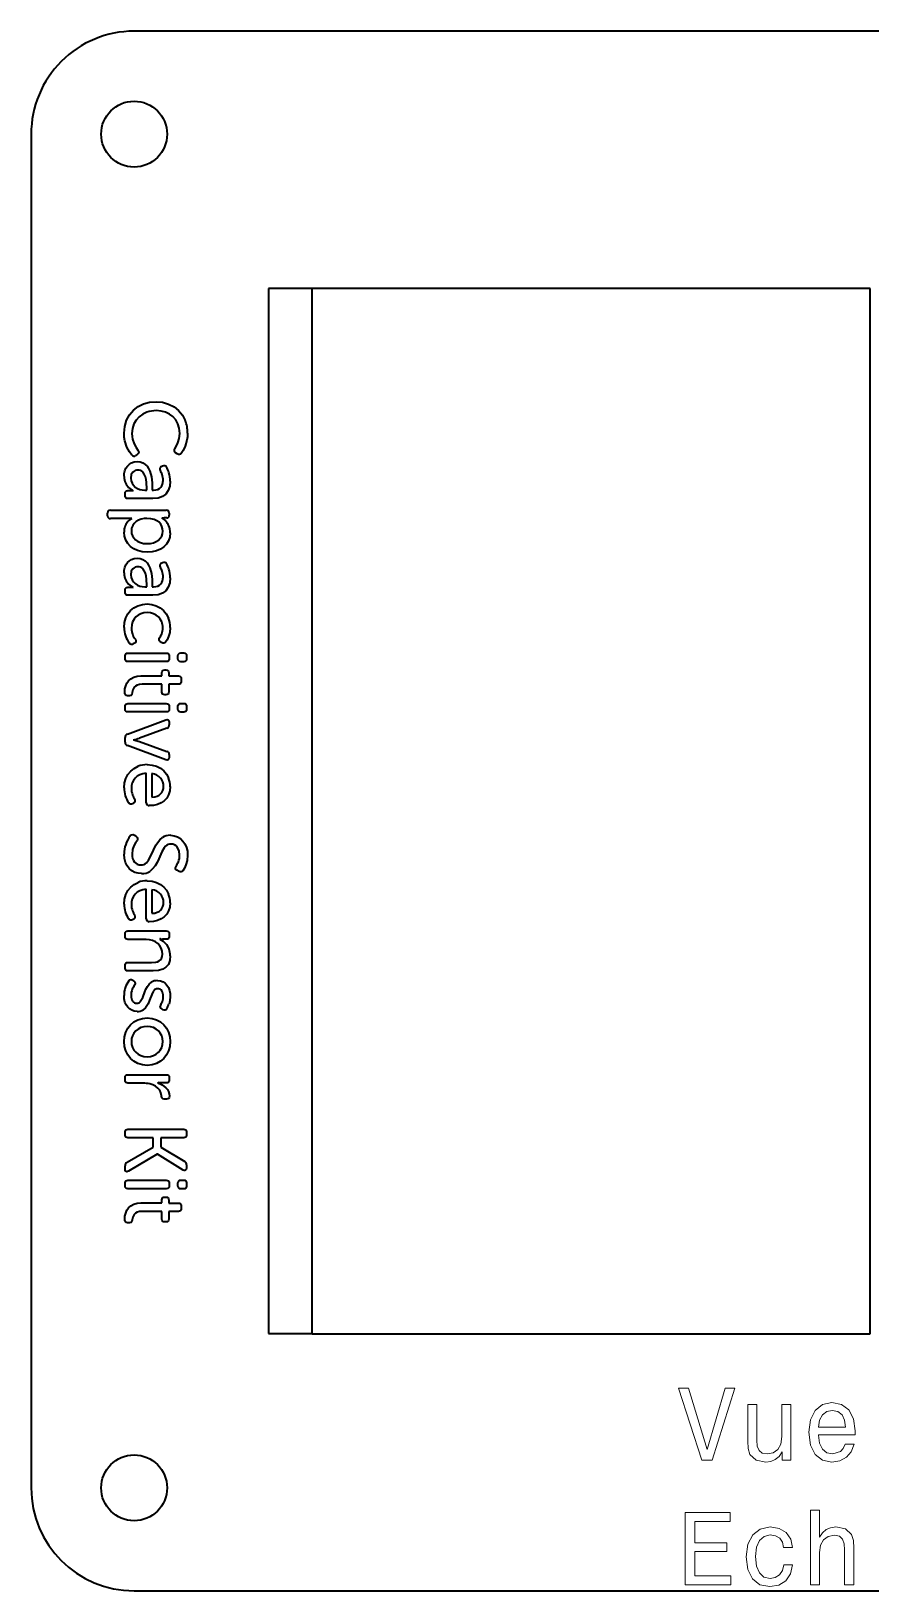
# Model space of a CAD drawing. Extents: x 321 to 837, y 218 to 648.
# Drawn here: x 640.2 to 681, y 289.1 to 364.8 of the extents above; entities that cross this region are included whole.
import ezdxf

# ---------------------------------------------------------------- set-up
doc = ezdxf.new("R2010")
doc.units = 0

msp = doc.modelspace()

# ---------------------------------------------------------------- linework, layer by layer
at = {"color": 7, "lineweight": 35}
for p, q in [((701.549, 364.841), (645.169, 364.841)), ((640.169, 359.841), (640.169, 294.081)), ((640.169, 359.841), (640.169, 294.081)), ((651.698, 352.337), (651.698, 301.572)), ((653.819, 301.572), (653.819, 352.337)), ((653.819, 301.572), (653.819, 352.335)), ((680.935, 352.335), (653.819, 352.335)), ((680.935, 301.571), (680.935, 352.335)), ((653.819, 301.571), (680.935, 301.571)), ((645.169, 289.081), (701.549, 289.081))]:
    msp.add_line(p, q, dxfattribs=at)
at = {"color": 7, "lineweight": 35, "ltscale": 0.004468}
msp.add_line((645.347, 364.841), (645.169, 364.841), dxfattribs=at)
at = {"color": 7, "lineweight": 35, "ltscale": 0.053038}
for p, q in [((653.819, 352.337), (651.698, 352.337)), ((651.698, 301.572), (653.819, 301.572))]:
    msp.add_line(p, q, dxfattribs=at)
at = {"color": 7, "lineweight": 35, "ltscale": 3.28064e-05}
msp.add_line((653.819, 352.335), (653.819, 352.337), dxfattribs=at)
at = {"color": 7, "lineweight": 35, "ltscale": 0.002639}
msp.add_line((645.341, 344.293), (645.256, 344.229), dxfattribs=at)
at = {"color": 7, "lineweight": 35, "ltscale": 0.002528}
msp.add_line((647.267, 344.305), (647.182, 344.361), dxfattribs=at)
at = {"color": 7, "lineweight": 35, "ltscale": 0.001705}
for p, q in [((646.492, 343.688), (646.551, 343.721)), ((646.492, 338.993), (646.551, 339.026))]:
    msp.add_line(p, q, dxfattribs=at)
at = {"color": 7, "lineweight": 35, "ltscale": 0.003169}
for p, q in [((644.871, 342.523), (644.998, 342.523)), ((644.871, 337.828), (644.998, 337.828))]:
    msp.add_line(p, q, dxfattribs=at)
at = {"color": 7, "lineweight": 35, "ltscale": 0.003295}
for p, q in [((644.998, 342.523), (645.129, 342.511)), ((644.998, 337.828), (645.129, 337.816))]:
    msp.add_line(p, q, dxfattribs=at)
at = {"color": 7, "lineweight": 35, "ltscale": 0.000205994}
for p, q in [((645.129, 342.511), (645.129, 342.519)), ((645.129, 337.816), (645.129, 337.824))]:
    msp.add_line(p, q, dxfattribs=at)
at = {"color": 7, "lineweight": 35, "ltscale": 0.002325}
for p, q in [((645.688, 342.545), (645.781, 342.545)), ((645.688, 337.85), (645.781, 337.85))]:
    msp.add_line(p, q, dxfattribs=at)
at = {"color": 7, "lineweight": 35, "ltscale": 0.002747}
for p, q in [((645.781, 342.545), (645.781, 342.655)), ((645.781, 337.85), (645.781, 337.96))]:
    msp.add_line(p, q, dxfattribs=at)
at = {"color": 7, "lineweight": 35, "ltscale": 0.002757}
for p, q in [((646.052, 342.659), (646.052, 342.549)), ((646.052, 337.964), (646.052, 337.854))]:
    msp.add_line(p, q, dxfattribs=at)
at = {"color": 7, "lineweight": 35, "ltscale": 0.001378}
for p, q in [((646.052, 342.549), (646.107, 342.549)), ((646.052, 337.854), (646.107, 337.854)), ((646.657, 333.811), (646.712, 333.811)), ((646.712, 332.604), (646.657, 332.604)), ((646.657, 308.204), (646.712, 308.204)), ((646.712, 306.997), (646.657, 306.997))]:
    msp.add_line(p, q, dxfattribs=at)
at = {"color": 7, "lineweight": 35, "ltscale": 0.002644}
for p, q in [((644.731, 342.278), (644.731, 342.384)), ((644.731, 337.583), (644.731, 337.689))]:
    msp.add_line(p, q, dxfattribs=at)
at = {"color": 7, "lineweight": 35, "ltscale": 0.030368}
for p, q in [((646.086, 342.138), (644.871, 342.138)), ((646.086, 337.443), (644.871, 337.443))]:
    msp.add_line(p, q, dxfattribs=at)
at = {"color": 7, "lineweight": 35, "ltscale": 0.003281}
for p, q in [((643.884, 341.3), (643.884, 341.431)), ((644.731, 334.361), (644.731, 334.493)), ((646.873, 334.493), (646.873, 334.361)), ((644.731, 331.91), (644.731, 332.042)), ((646.873, 332.042), (646.873, 331.91)), ((644.731, 319.333), (644.731, 319.465)), ((644.731, 313.881), (644.731, 314.012)), ((644.731, 308.754), (644.731, 308.885)), ((646.873, 308.885), (646.873, 308.754))]:
    msp.add_line(p, q, dxfattribs=at)
at = {"color": 7, "lineweight": 35, "ltscale": 0.067731}
msp.add_line((644.024, 341.571), (646.733, 341.571), dxfattribs=at)
at = {"color": 7, "lineweight": 35, "ltscale": 0.021274}
msp.add_line((644.875, 341.165), (644.024, 341.165), dxfattribs=at)
at = {"color": 7, "lineweight": 35, "ltscale": 0.000215149}
for p, q in [((645.061, 341.169), (645.061, 341.177)), ((646.42, 320.747), (646.42, 320.739)), ((646.327, 313.767), (646.327, 313.758)), ((646.302, 310.295), (646.293, 310.295))]:
    msp.add_line(p, q, dxfattribs=at)
at = {"color": 7, "lineweight": 35, "ltscale": 0.000206757}
msp.add_line((646.513, 341.202), (646.513, 341.194), dxfattribs=at)
at = {"color": 7, "lineweight": 35, "ltscale": 0.003178}
msp.add_line((646.755, 341.194), (646.628, 341.194), dxfattribs=at)
at = {"color": 7, "lineweight": 35, "ltscale": 0.002438}
msp.add_line((646.873, 341.431), (646.873, 341.334), dxfattribs=at)
at = {"color": 7, "lineweight": 35, "ltscale": 0.001796}
msp.add_line((645.192, 335.11), (645.129, 335.077), dxfattribs=at)
at = {"color": 7, "lineweight": 35, "ltscale": 0.001913}
msp.add_line((646.505, 335.145), (646.441, 335.187), dxfattribs=at)
at = {"color": 7, "lineweight": 35, "ltscale": 0.046559}
for p, q in [((644.871, 334.633), (646.733, 334.633)), ((646.733, 334.222), (644.871, 334.222)), ((644.871, 332.181), (646.733, 332.181)), ((646.733, 331.771), (644.871, 331.771)), ((644.871, 321.133), (646.733, 321.133)), ((644.871, 314.152), (646.733, 314.152)), ((644.871, 309.025), (646.733, 309.025)), ((646.733, 308.615), (644.871, 308.615))]:
    msp.add_line(p, q, dxfattribs=at)
at = {"color": 7, "lineweight": 35, "ltscale": 0.0036}
for p, q in [((647.301, 334.353), (647.301, 334.497)), ((647.72, 334.497), (647.72, 334.353)), ((647.301, 331.902), (647.301, 332.046)), ((647.72, 332.046), (647.72, 331.902)), ((646.873, 331.284), (646.873, 331.14)), ((647.301, 308.746), (647.301, 308.89)), ((647.72, 308.89), (647.72, 308.746))]:
    msp.add_line(p, q, dxfattribs=at)
at = {"color": 7, "lineweight": 35, "ltscale": 0.003496}
for p, q in [((647.44, 334.637), (647.58, 334.637)), ((647.58, 334.213), (647.44, 334.213)), ((647.44, 332.186), (647.58, 332.186)), ((647.58, 331.762), (647.44, 331.762)), ((647.44, 309.029), (647.58, 309.029)), ((647.58, 308.606), (647.44, 308.606))]:
    msp.add_line(p, q, dxfattribs=at)
at = {"color": 7, "lineweight": 35, "ltscale": 0.025407}
for p, q in [((645.501, 333.527), (646.518, 333.527)), ((645.501, 307.92), (646.518, 307.92))]:
    msp.add_line(p, q, dxfattribs=at)
at = {"color": 7, "lineweight": 35, "ltscale": 0.003704}
msp.add_line((646.518, 333.527), (646.518, 333.676), dxfattribs=at)
at = {"color": 7, "lineweight": 35, "ltscale": 0.003815}
for p, q in [((646.852, 333.671), (646.852, 333.519)), ((646.852, 308.064), (646.852, 307.912))]:
    msp.add_line(p, q, dxfattribs=at)
at = {"color": 7, "lineweight": 35, "ltscale": 0.011748}
for p, q in [((646.852, 333.519), (647.322, 333.519)), ((647.322, 333.117), (646.852, 333.117)), ((646.852, 307.912), (647.322, 307.912)), ((647.322, 307.51), (646.852, 307.51))]:
    msp.add_line(p, q, dxfattribs=at)
at = {"color": 7, "lineweight": 35, "ltscale": 0.003075}
for p, q in [((647.462, 333.379), (647.462, 333.256)), ((647.462, 307.772), (647.462, 307.649))]:
    msp.add_line(p, q, dxfattribs=at)
at = {"color": 7, "lineweight": 35, "ltscale": 0.023814}
for p, q in [((646.518, 333.117), (645.565, 333.117)), ((646.518, 307.51), (645.565, 307.51))]:
    msp.add_line(p, q, dxfattribs=at)
at = {"color": 7, "lineweight": 35, "ltscale": 0.009422}
for p, q in [((646.518, 332.74), (646.518, 333.117)), ((646.518, 307.133), (646.518, 307.51))]:
    msp.add_line(p, q, dxfattribs=at)
at = {"color": 7, "lineweight": 35, "ltscale": 0.00931}
for p, q in [((646.852, 333.117), (646.852, 332.744)), ((646.852, 307.51), (646.852, 307.137))]:
    msp.add_line(p, q, dxfattribs=at)
at = {"color": 7, "lineweight": 35, "ltscale": 0.002223}
for p, q in [((644.943, 332.562), (644.854, 332.562)), ((644.943, 306.955), (644.854, 306.955))]:
    msp.add_line(p, q, dxfattribs=at)
at = {"color": 7, "lineweight": 35, "ltscale": 0.049976}
msp.add_line((644.841, 330.691), (646.712, 331.394), dxfattribs=at)
at = {"color": 7, "lineweight": 35, "ltscale": 0.005926}
msp.add_line((644.731, 330.298), (644.731, 330.535), dxfattribs=at)
at = {"color": 7, "lineweight": 35, "ltscale": 0.000215912}
msp.add_line((645.133, 330.425), (645.133, 330.416), dxfattribs=at)
at = {"color": 7, "lineweight": 35, "ltscale": 0.007547}
msp.add_line((645.133, 330.416), (645.425, 330.34), dxfattribs=at)
at = {"color": 7, "lineweight": 35, "ltscale": 0.035457}
for p, q in [((646.759, 330.984), (645.425, 330.501)), ((645.425, 330.34), (646.759, 329.857))]:
    msp.add_line(p, q, dxfattribs=at)
at = {"color": 7, "lineweight": 35, "ltscale": 0.0499}
msp.add_line((646.712, 329.447), (644.841, 330.141), dxfattribs=at)
at = {"color": 7, "lineweight": 35, "ltscale": 0.003591}
msp.add_line((646.873, 329.701), (646.873, 329.557), dxfattribs=at)
at = {"color": 7, "lineweight": 35, "ltscale": 0.035777}
for p, q in [((645.76, 327.364), (645.76, 328.795)), ((645.76, 321.725), (645.76, 323.156))]:
    msp.add_line(p, q, dxfattribs=at)
at = {"color": 7, "lineweight": 35, "ltscale": 0.02868}
for p, q in [((646.031, 328.778), (646.031, 327.63)), ((646.031, 323.139), (646.031, 321.992))]:
    msp.add_line(p, q, dxfattribs=at)
at = {"color": 7, "lineweight": 35, "ltscale": 0.001847}
for p, q in [((645.159, 327.351), (645.095, 327.313)), ((645.159, 321.712), (645.095, 321.674))]:
    msp.add_line(p, q, dxfattribs=at)
at = {"color": 7, "lineweight": 35, "ltscale": 0.003109}
msp.add_line((645.184, 325.78), (645.286, 325.709), dxfattribs=at)
at = {"color": 7, "lineweight": 35, "ltscale": 0.003031}
msp.add_line((647.351, 324.02), (647.246, 324.079), dxfattribs=at)
at = {"color": 7, "lineweight": 35, "ltscale": 0.003282}
msp.add_line((644.731, 320.862), (644.731, 320.993), dxfattribs=at)
at = {"color": 7, "lineweight": 35, "ltscale": 0.022116}
msp.add_line((645.756, 320.722), (644.871, 320.722), dxfattribs=at)
at = {"color": 7, "lineweight": 35, "ltscale": 0.004762}
msp.add_line((646.733, 320.735), (646.543, 320.735), dxfattribs=at)
at = {"color": 7, "lineweight": 35, "ltscale": 0.002963}
for p, q in [((646.873, 320.993), (646.873, 320.874)), ((646.873, 314.012), (646.873, 313.893)), ((646.75, 312.966), (646.632, 312.966))]:
    msp.add_line(p, q, dxfattribs=at)
at = {"color": 7, "lineweight": 35, "ltscale": 0.028464}
msp.add_line((644.871, 319.604), (646.01, 319.604), dxfattribs=at)
at = {"color": 7, "lineweight": 35, "ltscale": 0.030789}
for p, q in [((646.103, 319.194), (644.871, 319.194)), ((646.103, 311.087), (644.871, 311.087))]:
    msp.add_line(p, q, dxfattribs=at)
at = {"color": 7, "lineweight": 35, "ltscale": 0.00182}
msp.add_line((645.104, 318.745), (645.163, 318.702), dxfattribs=at)
at = {"color": 7, "lineweight": 35, "ltscale": 0.00185}
msp.add_line((646.572, 317.31), (646.509, 317.348), dxfattribs=at)
at = {"color": 7, "lineweight": 35, "ltscale": 0.01862}
msp.add_line((645.616, 313.741), (644.871, 313.741), dxfattribs=at)
at = {"color": 7, "lineweight": 35, "ltscale": 0.006133}
msp.add_line((646.733, 313.754), (646.488, 313.754), dxfattribs=at)
at = {"color": 7, "lineweight": 35, "ltscale": 0.067729}
msp.add_line((644.871, 311.502), (647.58, 311.502), dxfattribs=at)
at = {"color": 7, "lineweight": 35, "ltscale": 0.003394}
for p, q in [((644.731, 311.227), (644.731, 311.362)), ((647.72, 311.362), (647.72, 311.227))]:
    msp.add_line(p, q, dxfattribs=at)
at = {"color": 7, "lineweight": 35, "ltscale": 0.036841}
msp.add_line((644.829, 309.898), (646.103, 310.638), dxfattribs=at)
at = {"color": 7, "lineweight": 35, "ltscale": 0.011222}
for p, q in [((646.103, 310.638), (646.103, 311.087)), ((646.463, 311.087), (646.463, 310.638))]:
    msp.add_line(p, q, dxfattribs=at)
at = {"color": 7, "lineweight": 35, "ltscale": 0.027939}
msp.add_line((647.58, 311.087), (646.463, 311.087), dxfattribs=at)
at = {"color": 7, "lineweight": 35, "ltscale": 0.033937}
msp.add_line((646.463, 310.638), (647.627, 309.94), dxfattribs=at)
at = {"color": 7, "lineweight": 35, "ltscale": 0.040618}
msp.add_line((646.293, 310.295), (644.896, 309.466), dxfattribs=at)
at = {"color": 7, "lineweight": 35, "ltscale": 0.036741}
msp.add_line((647.551, 309.521), (646.302, 310.295), dxfattribs=at)
at = {"color": 7, "lineweight": 35, "ltscale": 0.00434}
msp.add_line((644.731, 309.559), (644.731, 309.732), dxfattribs=at)
at = {"color": 7, "lineweight": 35, "ltscale": 0.003919}
msp.add_line((647.72, 309.775), (647.72, 309.618), dxfattribs=at)
at = {"color": 7, "lineweight": 35, "ltscale": 0.003703}
msp.add_line((646.518, 307.92), (646.518, 308.069), dxfattribs=at)
at = {"color": 7, "lineweight": 35, "ltscale": 0.051183}
msp.add_line((651.698, 301.572), (653.745, 301.572), dxfattribs=at)
at = {"color": 7, "lineweight": 35, "ltscale": 0.001855}
msp.add_line((653.745, 301.572), (653.819, 301.572), dxfattribs=at)
at = {"color": 7, "lineweight": 35}
for points in [[(644.68, 345.313), (644.711, 345.644), (644.801, 345.942), (644.944, 346.203), (645.133, 346.424), (645.363, 346.602), (645.628, 346.733), (645.924, 346.814), (646.242, 346.841)], [(645.794, 346.333), (645.591, 346.24), (645.417, 346.113), (645.272, 345.954), (645.161, 345.764), (645.09, 345.545), (645.066, 345.3)], [(646.242, 346.841), (646.557, 346.813), (646.848, 346.729), (647.108, 346.595), (647.333, 346.416), (647.515, 346.195), (647.654, 345.935)], [(647.385, 345.304), (647.363, 345.552), (647.296, 345.77), (647.192, 345.959), (647.053, 346.117), (646.885, 346.244), (646.691, 346.335), (646.477, 346.391), (646.246, 346.409)], [(645.061, 344.25), (644.949, 344.405), (644.824, 344.634), (644.723, 344.938), (644.691, 345.118), (644.68, 345.313)], [(645.066, 345.3), (645.074, 345.157), (645.097, 345.025), (645.173, 344.794), (645.269, 344.614), (645.358, 344.488)], [(647.148, 344.555), (647.22, 344.674), (647.299, 344.841), (647.36, 345.053), (647.385, 345.304)], [(647.771, 345.321), (647.762, 345.139), (647.736, 344.972), (647.656, 344.691), (647.557, 344.477), (647.462, 344.331)], [(645.358, 344.488), (645.39, 344.432), (645.398, 344.382), (645.381, 344.335), (645.341, 344.293)], [(647.462, 344.331), (647.421, 344.293), (647.375, 344.276), (647.324, 344.28), (647.267, 344.305)], [(644.68, 343.218), (644.691, 343.355), (644.722, 343.489), (644.775, 343.611), (644.848, 343.719), (644.938, 343.809), (645.046, 343.878), (645.172, 343.922), (645.315, 343.937)], [(645.114, 343.423), (645.033, 343.299), (645.006, 343.124)], [(645.315, 343.937), (645.469, 343.921), (645.601, 343.874), (645.711, 343.8), (645.802, 343.705), (645.875, 343.592), (645.933, 343.465), (646.01, 343.188), (646.043, 342.907), (646.052, 342.659)], [(645.77, 342.917), (645.752, 343.062), (645.717, 343.201), (645.664, 343.325), (645.588, 343.43)], [(646.551, 343.721), (646.611, 343.744), (646.663, 343.744), (646.706, 343.721), (646.742, 343.675)], [(644.731, 342.384), (644.74, 342.445), (644.766, 342.488), (644.81, 342.515), (644.871, 342.523)], [(645.006, 343.124), (645.022, 342.996), (645.068, 342.881), (645.138, 342.782), (645.228, 342.699), (645.333, 342.633), (645.449, 342.585), (645.569, 342.555), (645.688, 342.545)], [(646.924, 342.981), (646.9, 342.733), (646.829, 342.525), (646.71, 342.358), (646.546, 342.237), (646.338, 342.162), (646.086, 342.138)], [(646.107, 342.549), (646.228, 342.558), (646.329, 342.585), (646.411, 342.628), (646.475, 342.684), (646.522, 342.753), (646.554, 342.832), (646.577, 343.015)], [(644.871, 342.138), (644.81, 342.147), (644.766, 342.173), (644.74, 342.217), (644.731, 342.278)], [(645.061, 341.177), (645.011, 341.173), (644.875, 341.165)], [(645.794, 341.173), (645.652, 341.163), (645.514, 341.133), (645.386, 341.084), (645.273, 341.016), (645.177, 340.931), (645.101, 340.828)], [(646.564, 340.555), (646.553, 340.674), (646.52, 340.788), (646.463, 340.892), (646.382, 340.985), (646.276, 341.063), (646.143, 341.122), (645.983, 341.16), (645.794, 341.173)], [(645.802, 339.534), (645.56, 339.553), (645.34, 339.607), (645.149, 339.693), (644.987, 339.81), (644.857, 339.953), (644.761, 340.119), (644.701, 340.304), (644.68, 340.504)], [(645.036, 340.567), (645.049, 340.444), (645.087, 340.328), (645.149, 340.223), (645.235, 340.132), (645.343, 340.056), (645.474, 339.998), (645.626, 339.962), (645.798, 339.949)], [(645.798, 339.949), (645.964, 339.961), (646.113, 339.994), (646.244, 340.047), (646.354, 340.119), (646.443, 340.207), (646.509, 340.311), (646.55, 340.428), (646.564, 340.555)], [(646.924, 340.474), (646.903, 340.269), (646.841, 340.085), (646.743, 339.924), (646.611, 339.789), (646.448, 339.68), (646.257, 339.6), (646.041, 339.551), (645.802, 339.534)], [(644.68, 338.523), (644.691, 338.66), (644.722, 338.794), (644.775, 338.916), (644.848, 339.024), (644.938, 339.114), (645.046, 339.183), (645.172, 339.227), (645.315, 339.242)], [(645.114, 338.728), (645.033, 338.604), (645.006, 338.429)], [(645.315, 339.242), (645.469, 339.226), (645.601, 339.179), (645.711, 339.105), (645.802, 339.01), (645.875, 338.897), (645.933, 338.77), (646.01, 338.493), (646.043, 338.212), (646.052, 337.964)], [(645.77, 338.222), (645.752, 338.367), (645.717, 338.506), (645.664, 338.63), (645.588, 338.735)], [(646.551, 339.026), (646.611, 339.049), (646.663, 339.049), (646.706, 339.026), (646.742, 338.98)], [(645.006, 338.429), (645.022, 338.301), (645.068, 338.186), (645.138, 338.087), (645.228, 338.004), (645.333, 337.938), (645.449, 337.89), (645.569, 337.86), (645.688, 337.85)], [(646.924, 338.286), (646.9, 338.038), (646.829, 337.83), (646.71, 337.663), (646.546, 337.542), (646.338, 337.467), (646.086, 337.443)], [(646.107, 337.854), (646.228, 337.863), (646.329, 337.89), (646.411, 337.933), (646.475, 337.989), (646.522, 338.058), (646.554, 338.137), (646.577, 338.32)], [(644.731, 337.689), (644.74, 337.75), (644.766, 337.793), (644.81, 337.82), (644.871, 337.828)], [(644.871, 337.443), (644.81, 337.452), (644.766, 337.478), (644.74, 337.522), (644.731, 337.583)], [(644.68, 335.877), (644.702, 336.12), (644.765, 336.341), (644.866, 336.535), (645, 336.7), (645.164, 336.835), (645.355, 336.935), (645.57, 336.999), (645.802, 337.02)], [(645.806, 336.601), (645.648, 336.587), (645.501, 336.546), (645.371, 336.479), (645.258, 336.389), (645.165, 336.278), (645.095, 336.15), (645.051, 336.005), (645.036, 335.847)], [(645.802, 337.02), (646.032, 336.999), (646.245, 336.935), (646.436, 336.834), (646.6, 336.698), (646.734, 336.531), (646.837, 336.336)], [(646.511, 336.154), (646.443, 336.282), (646.352, 336.391), (646.241, 336.48), (646.111, 336.546), (645.965, 336.587), (645.806, 336.601)], [(646.924, 335.877), (646.901, 335.631), (646.844, 335.432), (646.77, 335.278), (646.695, 335.17)], [(645.129, 335.077), (645.075, 335.054), (645.025, 335.052), (644.981, 335.073), (644.943, 335.115)], [(645.231, 335.301), (645.257, 335.245), (645.259, 335.194), (645.238, 335.149), (645.192, 335.11)], [(646.441, 335.187), (646.399, 335.224), (646.38, 335.268), (646.383, 335.319), (646.407, 335.377)], [(646.695, 335.17), (646.657, 335.128), (646.611, 335.111), (646.559, 335.117), (646.505, 335.145)], [(644.731, 334.493), (644.74, 334.554), (644.766, 334.598), (644.81, 334.624), (644.871, 334.633)], [(644.871, 334.222), (644.81, 334.231), (644.766, 334.257), (644.74, 334.3), (644.731, 334.361)], [(646.733, 334.633), (646.795, 334.624), (646.838, 334.598), (646.865, 334.554), (646.873, 334.493)], [(646.873, 334.361), (646.865, 334.3), (646.838, 334.257), (646.795, 334.231), (646.733, 334.222)], [(647.301, 334.497), (647.31, 334.558), (647.336, 334.602), (647.379, 334.628), (647.44, 334.637)], [(647.44, 334.213), (647.379, 334.222), (647.336, 334.248), (647.31, 334.292), (647.301, 334.353)], [(647.58, 334.637), (647.641, 334.628), (647.685, 334.602), (647.711, 334.558), (647.72, 334.497)], [(647.72, 334.353), (647.711, 334.292), (647.685, 334.248), (647.641, 334.222), (647.58, 334.213)], [(644.714, 332.732), (644.726, 332.888), (644.761, 333.037), (644.82, 333.171), (644.905, 333.288), (645.015, 333.386), (645.15, 333.462), (645.312, 333.511), (645.501, 333.527)], [(646.518, 333.676), (646.526, 333.735), (646.553, 333.777), (646.596, 333.802), (646.657, 333.811)], [(646.712, 333.811), (646.773, 333.802), (646.817, 333.776), (646.843, 333.732), (646.852, 333.671)], [(647.322, 333.519), (647.383, 333.51), (647.427, 333.484), (647.453, 333.44), (647.462, 333.379)], [(644.854, 332.562), (644.793, 332.573), (644.749, 332.604), (644.723, 332.657), (644.714, 332.732)], [(645.082, 332.71), (645.062, 332.621), (645.019, 332.576), (644.943, 332.562)], [(645.565, 333.117), (645.428, 333.106), (645.32, 333.074), (645.237, 333.028), (645.176, 332.971), (645.106, 332.84), (645.082, 332.71)], [(646.657, 332.604), (646.596, 332.613), (646.553, 332.638), (646.526, 332.681), (646.518, 332.74)], [(646.852, 332.744), (646.843, 332.683), (646.817, 332.639), (646.773, 332.613), (646.712, 332.604)], [(647.462, 333.256), (647.453, 333.195), (647.427, 333.152), (647.383, 333.125), (647.322, 333.117)], [(644.731, 332.042), (644.74, 332.103), (644.766, 332.146), (644.81, 332.173), (644.871, 332.181)], [(644.871, 331.771), (644.81, 331.779), (644.766, 331.806), (644.74, 331.849), (644.731, 331.91)], [(646.733, 332.181), (646.795, 332.173), (646.838, 332.146), (646.865, 332.103), (646.873, 332.042)], [(646.873, 331.91), (646.865, 331.849), (646.838, 331.806), (646.795, 331.779), (646.733, 331.771)], [(647.301, 332.046), (647.31, 332.107), (647.336, 332.151), (647.379, 332.177), (647.44, 332.186)], [(647.44, 331.762), (647.379, 331.771), (647.336, 331.797), (647.31, 331.841), (647.301, 331.902)], [(647.58, 332.186), (647.641, 332.177), (647.685, 332.151), (647.711, 332.107), (647.72, 332.046)], [(647.72, 331.902), (647.711, 331.841), (647.685, 331.797), (647.641, 331.771), (647.58, 331.762)], [(646.712, 331.394), (646.778, 331.406), (646.829, 331.39), (646.862, 331.349), (646.873, 331.284)], [(646.873, 329.557), (646.862, 329.492), (646.829, 329.449), (646.778, 329.433), (646.712, 329.447)], [(644.68, 328.079), (644.702, 328.322), (644.767, 328.541), (644.869, 328.734), (645.004, 328.899), (645.168, 329.032), (645.36, 329.131)], [(645.802, 329.214), (646.045, 329.193), (646.264, 329.131), (646.455, 329.034), (646.617, 328.907), (646.747, 328.751), (646.844, 328.568)], [(645.76, 328.795), (645.596, 328.772), (645.451, 328.723), (645.326, 328.65), (645.222, 328.558), (645.141, 328.449), (645.082, 328.327), (645.048, 328.194), (645.036, 328.054)], [(646.924, 328.143), (646.905, 327.934), (646.848, 327.749), (646.757, 327.59), (646.636, 327.459), (646.488, 327.356), (646.314, 327.281), (646.119, 327.235), (645.904, 327.22)], [(646.452, 328.56), (646.369, 328.638), (646.271, 328.7), (646.159, 328.747), (646.031, 328.778)], [(645.095, 327.313), (645.042, 327.29), (644.991, 327.29), (644.947, 327.311), (644.909, 327.356)], [(646.031, 327.63), (646.17, 327.645), (646.29, 327.679), (646.382, 327.726), (646.458, 327.789)], [(644.989, 325.764), (645.044, 325.806), (645.125, 325.813), (645.184, 325.78)], [(646.941, 325.78), (647.122, 325.762), (647.284, 325.706), (647.425, 325.618), (647.544, 325.501), (647.64, 325.358), (647.711, 325.192), (647.756, 325.008), (647.771, 324.811)], [(645.311, 325.518), (645.241, 325.417), (645.163, 325.27), (645.097, 325.086), (645.07, 324.866)], [(645.286, 325.709), (645.324, 325.668), (645.341, 325.623), (645.336, 325.573), (645.311, 325.518)], [(645.768, 324.447), (645.868, 324.567), (645.957, 324.714), (646.117, 325.061)], [(646.117, 325.061), (646.233, 325.299), (646.3, 325.408), (646.416, 325.555), (646.555, 325.675)], [(646.699, 325.252), (646.634, 325.175), (646.52, 324.985), (646.367, 324.638)], [(647.381, 324.82), (647.353, 325.032), (647.269, 325.205)], [(645.531, 323.918), (645.359, 323.934), (645.199, 323.981), (645.055, 324.06), (644.93, 324.168), (644.827, 324.304), (644.748, 324.466), (644.697, 324.654), (644.68, 324.866)], [(646.367, 324.638), (646.285, 324.457), (646.187, 324.29), (646.069, 324.144), (645.927, 324.024)], [(647.246, 324.079), (647.195, 324.12), (647.176, 324.166), (647.178, 324.199), (647.207, 324.269)], [(647.771, 324.811), (647.747, 324.561), (647.69, 324.345), (647.616, 324.176), (647.542, 324.062)], [(645.802, 323.575), (646.045, 323.554), (646.264, 323.492), (646.455, 323.395), (646.617, 323.268), (646.747, 323.112), (646.844, 322.929)], [(647.542, 324.062), (647.503, 324.021), (647.458, 324.001), (647.408, 324), (647.351, 324.02)], [(644.68, 322.44), (644.702, 322.683), (644.767, 322.902), (644.869, 323.095), (645.004, 323.26), (645.168, 323.393), (645.36, 323.492)], [(645.76, 323.156), (645.596, 323.134), (645.451, 323.084), (645.326, 323.011), (645.222, 322.919), (645.141, 322.81), (645.082, 322.688), (645.048, 322.555), (645.036, 322.415)], [(646.452, 322.921), (646.369, 322.999), (646.271, 323.061), (646.159, 323.108), (646.031, 323.139)], [(646.924, 322.504), (646.905, 322.295), (646.848, 322.11), (646.757, 321.951), (646.636, 321.82), (646.488, 321.717), (646.314, 321.643), (646.119, 321.596), (645.904, 321.581)], [(646.031, 321.992), (646.17, 322.006), (646.29, 322.04), (646.382, 322.087), (646.458, 322.15)], [(645.095, 321.674), (645.042, 321.651), (644.991, 321.651), (644.947, 321.673), (644.909, 321.717)], [(644.731, 320.993), (644.74, 321.054), (644.766, 321.098), (644.81, 321.124), (644.871, 321.133)], [(644.871, 320.722), (644.81, 320.731), (644.766, 320.757), (644.74, 320.8), (644.731, 320.862)], [(646.547, 320.006), (646.532, 320.157), (646.486, 320.294), (646.414, 320.417), (646.319, 320.521), (646.202, 320.606), (646.067, 320.669), (645.916, 320.709), (645.756, 320.722)], [(646.42, 320.739), (646.577, 320.644), (646.742, 320.476), (646.871, 320.239)], [(646.733, 321.133), (646.795, 321.124), (646.838, 321.098), (646.865, 321.054), (646.873, 320.993)], [(646.873, 320.874), (646.865, 320.813), (646.838, 320.77), (646.795, 320.743), (646.733, 320.735)], [(646.01, 319.604), (646.221, 319.619), (646.312, 319.641), (646.391, 319.676), (646.455, 319.728), (646.505, 319.799), (646.536, 319.891), (646.547, 320.006)], [(646.924, 319.926), (646.901, 319.695), (646.833, 319.51), (646.719, 319.369), (646.559, 319.271), (646.354, 319.213), (646.103, 319.194)], [(644.731, 319.465), (644.74, 319.526), (644.766, 319.569), (644.81, 319.596), (644.871, 319.604)], [(644.871, 319.194), (644.81, 319.202), (644.766, 319.229), (644.74, 319.272), (644.731, 319.333)], [(644.913, 318.715), (644.951, 318.757), (644.998, 318.774), (645.049, 318.769), (645.104, 318.745)], [(645.163, 318.702), (645.205, 318.66), (645.221, 318.584), (645.192, 318.507)], [(645.69, 318.171), (645.746, 318.308), (645.817, 318.436), (645.904, 318.548), (646.009, 318.641)], [(646.143, 318.248), (646.101, 318.188), (646.026, 318.042), (645.925, 317.777)], [(646.306, 318.724), (646.449, 318.708), (646.575, 318.662), (646.681, 318.59), (646.767, 318.495), (646.835, 318.38), (646.883, 318.247), (646.914, 318.102), (646.924, 317.949)], [(645.311, 317.225), (645.18, 317.239), (645.059, 317.28), (644.951, 317.347), (644.858, 317.437), (644.783, 317.548), (644.727, 317.68), (644.692, 317.83), (644.68, 317.996)], [(645.472, 317.701), (645.588, 317.907), (645.69, 318.171)], [(645.925, 317.777), (645.847, 317.596), (645.715, 317.4), (645.61, 317.307)], [(646.509, 317.348), (646.466, 317.382), (646.444, 317.424), (646.443, 317.475), (646.463, 317.534)], [(646.924, 317.949), (646.909, 317.744), (646.865, 317.578)], [(644.68, 315.76), (644.702, 315.994), (644.765, 316.211), (644.866, 316.406), (645, 316.575), (645.164, 316.715), (645.355, 316.821), (645.571, 316.889), (645.806, 316.912)], [(645.806, 316.912), (646.039, 316.889), (646.253, 316.821), (646.444, 316.715), (646.609, 316.575), (646.742, 316.406), (646.841, 316.211), (646.903, 315.994), (646.924, 315.76)], [(646.759, 317.356), (646.724, 317.309), (646.681, 317.286), (646.629, 317.287), (646.572, 317.31)], [(645.806, 316.497), (645.644, 316.482), (645.495, 316.438), (645.364, 316.369), (645.252, 316.279), (645.161, 316.171), (645.093, 316.046), (645.05, 315.908), (645.036, 315.76)], [(646.569, 315.76), (646.554, 315.908), (646.511, 316.046), (646.443, 316.171), (646.352, 316.279), (646.241, 316.369), (646.111, 316.438), (645.965, 316.482), (645.806, 316.497)], [(645.806, 314.604), (645.571, 314.628), (645.355, 314.696), (645.164, 314.803), (645, 314.943), (644.866, 315.114), (644.765, 315.309), (644.702, 315.527), (644.68, 315.76)], [(645.036, 315.76), (645.05, 315.613), (645.093, 315.475), (645.161, 315.349), (645.252, 315.24), (645.364, 315.149), (645.495, 315.081), (645.644, 315.038), (645.806, 315.024)], [(646.924, 315.76), (646.903, 315.527), (646.841, 315.309), (646.742, 315.114), (646.609, 314.943), (646.444, 314.803), (646.253, 314.696), (646.039, 314.628), (645.806, 314.604)], [(645.806, 315.024), (645.966, 315.038), (646.111, 315.081), (646.241, 315.149), (646.352, 315.24), (646.443, 315.349), (646.511, 315.475), (646.554, 315.613), (646.569, 315.76)], [(644.731, 314.012), (644.74, 314.073), (644.766, 314.117), (644.81, 314.143), (644.871, 314.152)], [(644.871, 313.741), (644.81, 313.75), (644.766, 313.776), (644.74, 313.82), (644.731, 313.881)], [(646.493, 313.12), (646.472, 313.265), (646.414, 313.392), (646.325, 313.499), (646.212, 313.587), (646.081, 313.655), (645.931, 313.703)], [(646.488, 313.754), (646.373, 313.762), (646.327, 313.767)], [(646.327, 313.758), (646.535, 313.663), (646.714, 313.517), (646.786, 313.428), (646.841, 313.328), (646.878, 313.22), (646.89, 313.102)], [(646.733, 314.152), (646.795, 314.143), (646.838, 314.117), (646.865, 314.073), (646.873, 314.012)], [(646.873, 313.893), (646.865, 313.832), (646.838, 313.789), (646.795, 313.763), (646.733, 313.754)], [(646.632, 312.966), (646.571, 312.976), (646.527, 313.004), (646.501, 313.052), (646.493, 313.12)], [(646.89, 313.102), (646.881, 313.043), (646.855, 313), (646.811, 312.975), (646.75, 312.966)], [(644.731, 311.362), (644.74, 311.423), (644.766, 311.467), (644.81, 311.493), (644.871, 311.502)], [(647.58, 311.502), (647.641, 311.493), (647.685, 311.467), (647.711, 311.423), (647.72, 311.362)], [(644.871, 311.087), (644.81, 311.096), (644.766, 311.122), (644.74, 311.166), (644.731, 311.227)], [(647.72, 311.227), (647.711, 311.166), (647.685, 311.122), (647.641, 311.096), (647.58, 311.087)], [(644.896, 309.466), (644.851, 309.443), (644.811, 309.437), (644.778, 309.447), (644.752, 309.471), (644.736, 309.509), (644.731, 309.559)], [(647.72, 309.618), (647.707, 309.548), (647.671, 309.506), (647.637, 309.496), (647.596, 309.5), (647.551, 309.521)], [(644.731, 308.885), (644.74, 308.947), (644.766, 308.99), (644.81, 309.016), (644.871, 309.025)], [(644.871, 308.615), (644.81, 308.623), (644.766, 308.649), (644.74, 308.693), (644.731, 308.754)], [(646.733, 309.025), (646.795, 309.016), (646.838, 308.99), (646.865, 308.947), (646.873, 308.885)], [(646.873, 308.754), (646.865, 308.693), (646.838, 308.649), (646.795, 308.623), (646.733, 308.615)], [(647.301, 308.89), (647.31, 308.951), (647.336, 308.994), (647.379, 309.021), (647.44, 309.029)], [(647.44, 308.606), (647.379, 308.615), (647.336, 308.641), (647.31, 308.685), (647.301, 308.746)], [(647.58, 309.029), (647.641, 309.021), (647.685, 308.994), (647.711, 308.951), (647.72, 308.89)], [(647.72, 308.746), (647.711, 308.685), (647.685, 308.641), (647.641, 308.615), (647.58, 308.606)], [(644.714, 307.125), (644.726, 307.281), (644.761, 307.43), (644.82, 307.564), (644.905, 307.681), (645.015, 307.779), (645.15, 307.855), (645.312, 307.904), (645.501, 307.92)], [(646.518, 308.069), (646.526, 308.128), (646.553, 308.17), (646.596, 308.195), (646.657, 308.204)], [(646.712, 308.204), (646.773, 308.195), (646.817, 308.169), (646.843, 308.125), (646.852, 308.064)], [(647.322, 307.912), (647.383, 307.903), (647.427, 307.877), (647.453, 307.833), (647.462, 307.772)], [(647.462, 307.649), (647.453, 307.588), (647.427, 307.545), (647.383, 307.518), (647.322, 307.51)], [(644.854, 306.955), (644.793, 306.966), (644.749, 306.997), (644.723, 307.05), (644.714, 307.125)], [(645.082, 307.103), (645.062, 307.014), (645.019, 306.969), (644.943, 306.955)], [(645.565, 307.51), (645.428, 307.499), (645.32, 307.467), (645.237, 307.421), (645.176, 307.364), (645.106, 307.232), (645.082, 307.103)], [(646.657, 306.997), (646.596, 307.006), (646.553, 307.031), (646.526, 307.074), (646.518, 307.133)], [(646.852, 307.137), (646.843, 307.076), (646.817, 307.032), (646.773, 307.006), (646.712, 306.997)]]:
    msp.add_lwpolyline(points, dxfattribs=at)
at = {"color": 7, "lineweight": 13}
for points in [[(673.884, 298.93), (673.006, 295.95), (672.103, 298.93), (671.624, 298.93), (672.754, 295.425), (673.258, 295.425), (674.363, 298.93)], [(677.086, 298.133), (676.642, 298.133), (676.642, 296.57), (676.592, 296.207), (676.446, 295.945), (676.219, 295.783), (675.921, 295.733), (675.684, 295.773), (675.533, 295.894), (675.447, 296.101), (675.427, 296.393), (675.427, 298.133), (674.983, 298.133), (674.983, 296.353), (674.998, 295.995), (675.094, 295.697), (675.387, 295.425), (675.856, 295.329), (676.108, 295.365), (676.325, 295.455), (676.511, 295.612), (676.662, 295.839), (676.662, 295.425), (677.086, 295.425)], [(678.423, 296.651), (680.198, 296.651), (680.203, 296.857), (680.122, 297.437), (679.9, 297.871), (679.547, 298.133), (679.078, 298.229), (678.619, 298.128), (678.266, 297.846), (678.039, 297.387), (677.959, 296.782), (678.034, 296.161), (678.261, 295.707), (678.609, 295.425), (679.063, 295.329), (679.456, 295.395), (679.779, 295.566), (680.016, 295.839), (680.152, 296.202), (679.714, 296.202), (679.623, 296), (679.492, 295.849), (679.119, 295.728), (678.831, 295.783), (678.614, 295.96), (678.473, 296.247), (678.423, 296.635)], [(678.423, 297.024), (678.478, 297.372), (678.614, 297.629), (678.821, 297.785), (679.093, 297.841), (679.361, 297.785), (679.567, 297.629), (679.693, 297.372), (679.739, 297.024)], [(671.947, 289.378), (674.166, 289.378), (674.166, 289.802), (672.411, 289.802), (672.411, 290.987), (673.974, 290.987), (673.974, 291.406), (672.411, 291.406), (672.411, 292.455), (674.126, 292.455), (674.126, 292.878), (671.947, 292.878)], [(678.034, 289.378), (678.478, 289.378), (678.478, 290.942), (678.523, 291.3), (678.67, 291.562), (678.897, 291.723), (679.199, 291.784), (679.441, 291.733), (679.593, 291.597), (679.668, 291.37), (679.693, 291.068), (679.693, 289.378), (680.137, 289.378), (680.137, 291.159), (680.117, 291.517), (680.026, 291.814), (679.729, 292.086), (679.265, 292.182), (679.013, 292.147), (678.796, 292.051), (678.614, 291.9), (678.478, 291.693), (678.478, 292.999), (678.034, 292.999)], [(676.723, 291.189), (677.162, 291.189), (677.071, 291.592), (676.854, 291.91), (676.516, 292.107), (676.077, 292.182), (675.593, 292.081), (675.225, 291.799), (674.993, 291.34), (674.912, 290.725), (674.988, 290.115), (675.215, 289.661), (675.573, 289.378), (676.062, 289.282), (676.496, 289.358), (676.834, 289.57), (677.066, 289.903), (677.167, 290.347), (676.743, 290.347), (676.667, 290.064), (676.526, 289.852), (676.325, 289.721), (676.077, 289.681), (675.77, 289.746), (675.548, 289.948), (675.412, 290.276), (675.366, 290.74), (675.412, 291.194), (675.553, 291.522), (675.78, 291.723), (676.077, 291.794), (676.34, 291.749), (676.536, 291.633), (676.667, 291.441)]]:
    msp.add_lwpolyline(points, close=True, dxfattribs=at)
at = {"color": 7, "lineweight": 35}
for centre in [(645.169, 359.841), (645.169, 294.081)]:
    msp.add_circle(centre, 1.6, dxfattribs=at)
for centre, radius, start, end in [((645.169, 359.841), 5, 90, 180.00001), ((645.169, 359.841), 5, 90, 180.00001), ((646.241, 345.054), 1.355, 89.75931, 109.26949), ((646.189, 345.342), 1.581, 359.26419, 22.05126), ((645.361, 343.193), 0.68, 177.92617, 205.94753), ((645.356, 343.183), 0.34, 91.15471, 135.17559), ((645.3, 342.867), 1.304, 19.39698, 28.90653), ((645.761, 343.029), 0.816, 358.96002, 19.4005), ((645.045, 342.781), 1.918, 18.86657, 27.77212), ((645.68, 343.012), 1.244, 358.54341, 18.24701), ((645.554, 343.307), 0.903, 207.03745, 223.95975), ((645.51, 343.287), 0.857, 225.09204, 243.63143), ((642.174, 342.641), 3.607, 0.21603, 4.38693), ((645.51, 340.47), 0.844, 139.22813, 155.83553), ((645.33, 340.628), 0.604, 116.41582, 139.437), ((646.645, 342.175), 0.981, 262.28388, 268.98552), ((646.237, 340.626), 0.632, 40.57741, 64.02818), ((646.011, 340.433), 0.929, 24.26246, 40.57919), ((645.407, 340.531), 0.726, 156.90532, 182.11091), ((645.543, 340.58), 0.507, 150.7045, 181.40542), ((646.133, 340.503), 0.791, 357.9286, 23.26399), ((645.356, 338.488), 0.34, 91.15471, 135.17559), ((645.3, 338.172), 1.304, 19.39698, 28.90653), ((645.045, 338.086), 1.918, 18.86657, 27.77212), ((645.68, 338.317), 1.244, 358.54341, 18.24701), ((645.361, 338.498), 0.68, 177.92617, 205.94753), ((645.554, 338.612), 0.903, 207.03745, 223.95975), ((645.51, 338.592), 0.857, 225.09204, 243.63143), ((642.174, 337.946), 3.607, 0.21603, 4.38693), ((645.761, 338.334), 0.816, 358.96002, 19.4005), ((645.891, 335.866), 1.21, 179.49756, 218.39955), ((645.785, 335.823), 0.748, 178.13988, 204.33839), ((645.801, 335.864), 0.767, 359.29987, 22.20426), ((645.89, 335.836), 0.678, 336.49947, 1.60131), ((645.734, 335.891), 1.189, 359.31075, 21.96654), ((646.267, 336.057), 1.283, 205.00112, 216.12849), ((645.216, 336.154), 1.422, 326.90755, 335.56886), ((646.723, 331.13), 0.15, 283.84875, 3.68581), ((644.881, 330.547), 0.15, 105.5628, 184.50506), ((644.88, 332.006), 1.601, 279.10386, 289.92214), ((644.882, 330.286), 0.15, 175.57956, 254.35263), ((646.722, 329.71), 0.151, 356.31144, 76.05457), ((645.792, 328.035), 1.178, 89.52312, 111.54448), ((645.947, 328.081), 1.267, 180.05591, 214.92173), ((645.807, 328.034), 0.77, 178.51693, 202.05489), ((646.004, 328.164), 0.598, 358.79107, 41.44521), ((646.098, 328.141), 0.504, 315.65585, 1.12362), ((645.808, 328.153), 1.116, 359.45325, 21.82765), ((646.034, 328.127), 1.015, 202.1215, 215.25077), ((645.896, 327.359), 0.136, 177.81627, 226.30627), ((645.901, 327.362), 0.142, 225.72348, 271.05911), ((646.151, 324.862), 1.471, 142.17036, 179.82273), ((646.949, 325.007), 0.35, 87.92494, 135.68523), ((646.975, 324.997), 0.36, 35.19911, 92.06729), ((645.482, 324.722), 0.38, 218.98987, 272.35046), ((645.511, 324.71), 0.368, 267.81984, 314.35995), ((645.374, 325.332), 2.119, 329.91321, 336.64827), ((646.581, 324.796), 0.8, 337.59051, 1.66244), ((645.792, 322.397), 1.178, 89.52312, 111.54448), ((646.004, 322.525), 0.598, 358.79107, 41.44521), ((645.808, 322.514), 1.116, 359.45325, 21.82765), ((645.947, 322.442), 1.267, 180.05591, 214.92173), ((645.807, 322.395), 0.77, 178.51693, 202.05489), ((646.034, 322.488), 1.015, 202.1215, 215.25077), ((646.098, 322.503), 0.504, 315.65585, 1.12362), ((645.896, 321.72), 0.136, 177.81627, 226.30627), ((645.901, 321.723), 0.142, 225.72348, 271.05911), ((646.423, 320.602), 0.146, 75.84498, 91.0268), ((646.543, 321.17), 0.435, 258.81542, 269.99306), ((646.066, 319.945), 0.858, 358.75741, 20.09726), ((645.869, 318.01), 1.188, 143.5778, 180.68859), ((645.756, 318.008), 0.737, 156.25998, 181.97587), ((646.883, 317.465), 1.986, 148.33873, 154.99864), ((646.309, 318.121), 0.209, 88.52188, 142.66545), ((646.328, 318.104), 0.226, 32.89002, 93.53506), ((646.125, 317.988), 0.459, 357.77775, 31.27301), ((645.455, 317.961), 0.435, 177.15285, 213.65428), ((645.29, 317.862), 0.243, 215.69078, 272.94063), ((645.309, 317.821), 0.203, 268.33041, 323.61751), ((645.205, 318.212), 1.429, 331.67627, 339.42727), ((645.87, 317.95), 0.715, 340.30353, 1.57543), ((645.319, 318.173), 1.655, 330.43411, 338.96142), ((645.334, 317.734), 0.508, 267.39097, 302.88263), ((645.611, 312.384), 1.357, 76.35359, 89.80516), ((644.908, 309.739), 0.177, 116.60556, 182.16704), ((647.547, 309.787), 0.173, 356.01404, 62.34145), ((645.169, 294.081), 5, 180.00001, 270)]:
    msp.add_arc(centre, radius, start, end, dxfattribs=at)
for centre, major_axis, ratio, start_param, end_param in [((647.883, 372.876), (-2.728, -28.682), 0.06055, 6.22619, 6.338662), ((660.904, 348.203), (13.784, 3.767), 0.083891, 3.05158, 3.215907), ((619.994, 305.236), (-25.546, -38.234), 0.07794, 3.12399, 3.19389), ((661.614, 338.656), (15.188, -4.956), 0.082715, 3.071475, 3.220641), ((651.015, 334.44), (7.096, -7.096), 0.09952, 3.042399, 3.240786), ((658.118, 354.943), (14.201, 13.742), 0.07023, 3.073738, 3.214043), ((618.407, 313.105), (-28.431, -28.431), 0.049627, 3.092006, 3.191179), ((626.458, 365.23), (20.375, -24.011), 0.053238, 6.238039, 6.345841), ((619.994, 300.541), (-25.546, -38.234), 0.07794, 3.12399, 3.19389), ((661.614, 333.961), (15.188, -4.956), 0.082715, 3.071475, 3.220641), ((631.57, 332.171), (13.655, -4.749), 0.082811, 6.209477, 6.372722), ((695.456, 256.365), (48.908, -69.305), 0.080035, 3.084937, 3.140303), ((724.183, 391.828), (78.992, 67.352), 0.065192, 3.086065, 3.140328), ((596.87, 386.434), (49.088, -62.389), 0.081406, 6.219041, 6.277338), ((631.57, 326.532), (13.655, -4.749), 0.082811, 6.209477, 6.372722), ((655.094, 307.435), (9.103, -11.192), 0.161951, 3.010421, 3.131406)]:
    msp.add_ellipse(centre, major_axis=major_axis, ratio=ratio, start_param=start_param, end_param=end_param, dxfattribs=at)

doc.saveas('drawing.dxf')
